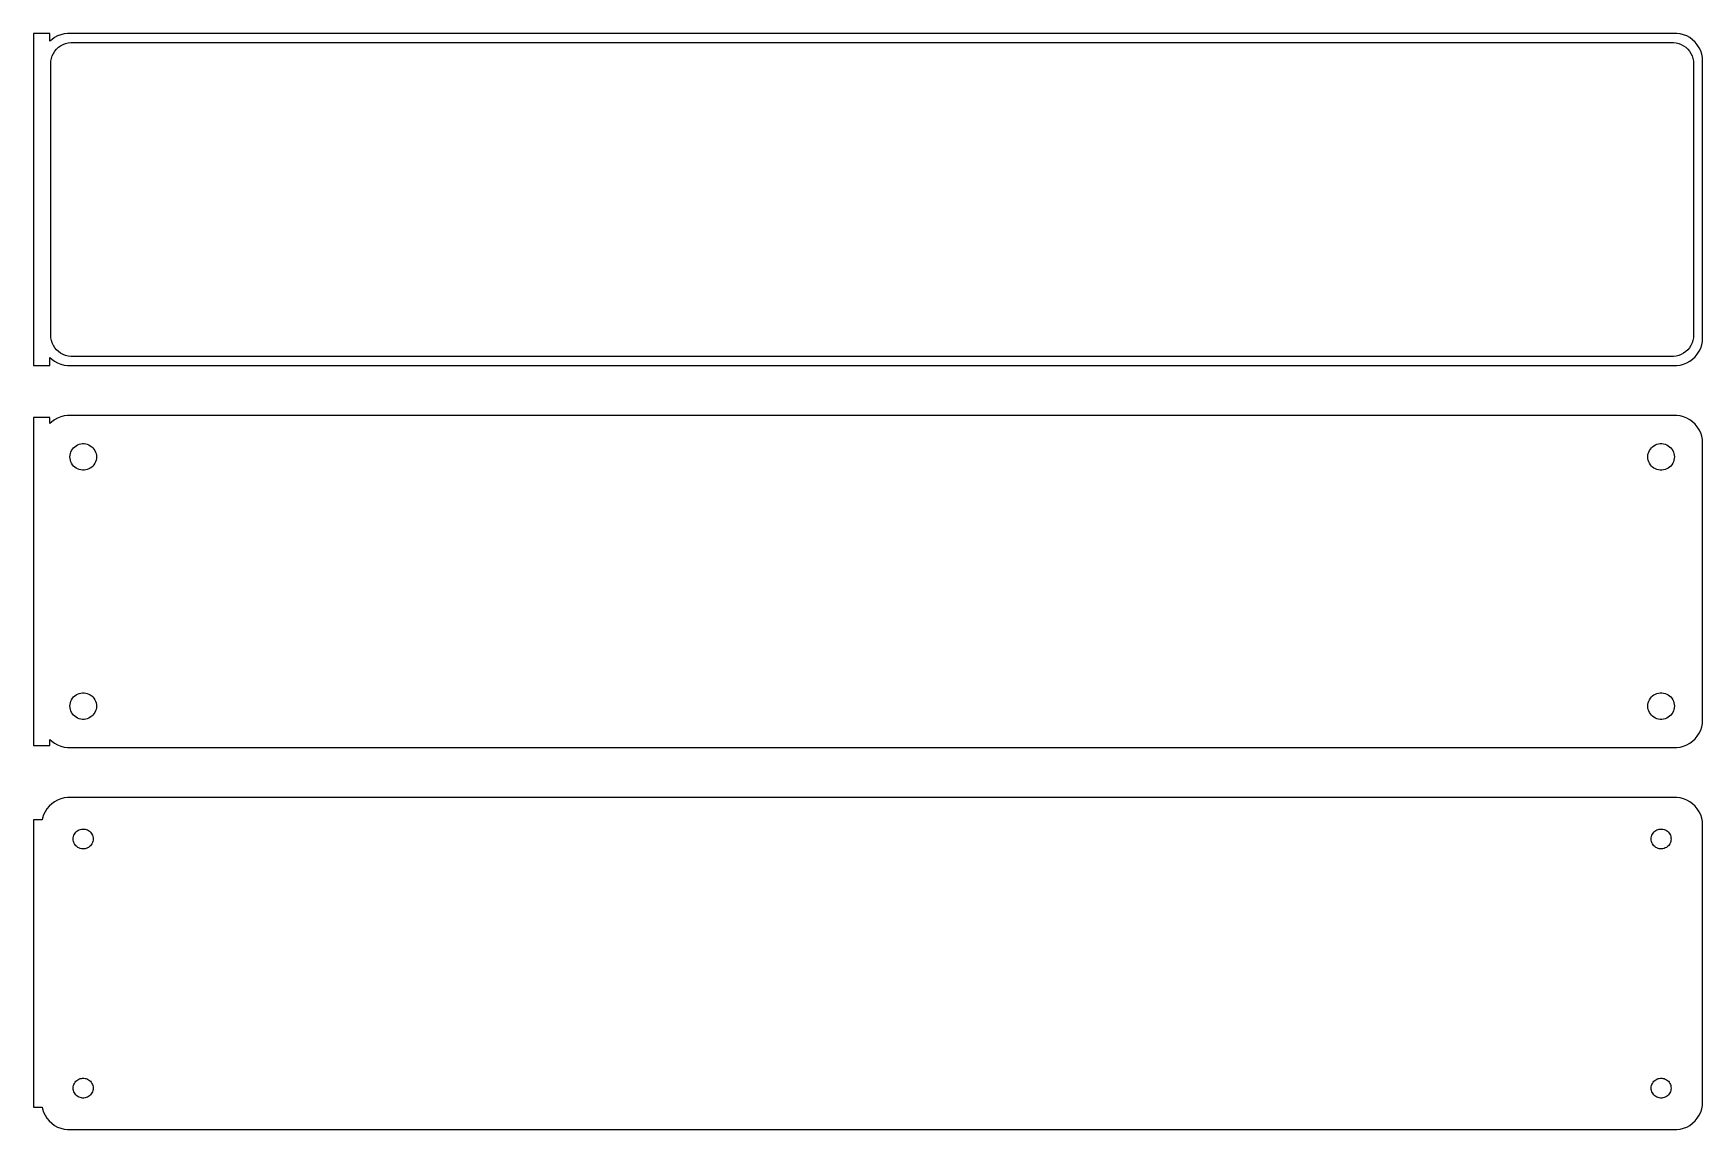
# Model space of a CAD drawing. Header units: metres. Extents: x -152 to 150, y 108 to 306.
import ezdxf

# ---------------------------------------------------------------- set-up
doc = ezdxf.new("R2010")
doc.units = ezdxf.units.M

msp = doc.modelspace()

# ---------------------------------------------------------------- linework, layer by layer
for p, q in [((-148.5, 305.99), (-151.5, 305.99)), ((-151.5, 305.99), (-151.5, 246.01)), ((-148.5, 304.559), (-148.5, 305.99)), ((-148.187, 304.853), (-148.5, 304.559)), ((-147.679, 305.222), (-148.187, 304.853)), ((-147.129, 305.524), (-147.679, 305.222)), ((-146.545, 305.755), (-147.129, 305.524)), ((-145.937, 305.911), (-146.545, 305.755)), ((-145.314, 305.99), (-145.937, 305.911)), ((145.314, 305.99), (-145.314, 305.99)), ((145.937, 305.911), (145.314, 305.99)), ((146.545, 305.755), (145.937, 305.911)), ((147.129, 305.524), (146.545, 305.755)), ((147.679, 305.222), (147.129, 305.524)), ((148.187, 304.853), (147.679, 305.222)), ((148.645, 304.423), (148.187, 304.853)), ((-148.251, 301.463), (-148.101, 301.926)), ((-148.101, 301.926), (-147.894, 302.366)), ((-147.894, 302.366), (-147.633, 302.776)), ((-147.633, 302.776), (-147.323, 303.151)), ((-147.323, 303.151), (-146.969, 303.484)), ((-146.969, 303.484), (-146.575, 303.77)), ((-146.575, 303.77), (-146.149, 304.004)), ((-146.149, 304.004), (-145.697, 304.183)), ((-145.697, 304.183), (-145.226, 304.304)), ((-145.226, 304.304), (-144.743, 304.365)), ((-144.743, 304.365), (144.743, 304.365)), ((144.743, 304.365), (145.226, 304.304)), ((145.226, 304.304), (145.697, 304.183)), ((145.697, 304.183), (146.149, 304.004)), ((146.149, 304.004), (146.575, 303.77)), ((146.575, 303.77), (146.969, 303.484)), ((146.969, 303.484), (147.323, 303.151)), ((147.323, 303.151), (147.633, 302.776)), ((147.633, 302.776), (147.894, 302.366)), ((147.894, 302.366), (148.101, 301.926)), ((148.101, 301.926), (148.251, 301.463)), ((149.045, 303.939), (148.645, 304.423)), ((149.382, 303.409), (149.045, 303.939)), ((149.649, 302.841), (149.382, 303.409)), ((149.843, 302.243), (149.649, 302.841)), ((149.961, 301.627), (149.843, 302.243)), ((150, 301), (149.961, 301.627)), ((-148.373, 300.5), (-148.342, 300.985)), ((-148.373, 251.5), (-148.373, 300.5)), ((-148.342, 300.985), (-148.251, 301.463)), ((148.251, 301.463), (148.342, 300.985)), ((148.342, 300.985), (148.373, 300.5)), ((148.373, 300.5), (148.373, 251.5)), ((150, 251), (150, 301)), ((-148.342, 251.015), (-148.373, 251.5)), ((-148.251, 250.537), (-148.342, 251.015)), ((-148.101, 250.074), (-148.251, 250.537)), ((148.251, 250.537), (148.101, 250.074)), ((148.342, 251.015), (148.251, 250.537)), ((148.373, 251.5), (148.342, 251.015)), ((149.843, 249.757), (149.961, 250.373)), ((149.961, 250.373), (150, 251)), ((-148.5, 247.441), (-148.187, 247.147)), ((-148.5, 246.01), (-148.5, 247.441)), ((-147.894, 249.634), (-148.101, 250.074)), ((-147.633, 249.224), (-147.894, 249.634)), ((-147.323, 248.849), (-147.633, 249.224)), ((-146.969, 248.516), (-147.323, 248.849)), ((-146.575, 248.23), (-146.969, 248.516)), ((-146.149, 247.996), (-146.575, 248.23)), ((-145.697, 247.817), (-146.149, 247.996)), ((-145.226, 247.696), (-145.697, 247.817)), ((-144.743, 247.635), (-145.226, 247.696)), ((144.743, 247.635), (-144.743, 247.635)), ((145.226, 247.696), (144.743, 247.635)), ((145.697, 247.817), (145.226, 247.696)), ((146.149, 247.996), (145.697, 247.817)), ((146.575, 248.23), (146.149, 247.996)), ((146.969, 248.516), (146.575, 248.23)), ((147.323, 248.849), (146.969, 248.516)), ((147.633, 249.224), (147.323, 248.849)), ((147.894, 249.634), (147.633, 249.224)), ((148.101, 250.074), (147.894, 249.634)), ((148.187, 247.147), (148.645, 247.577)), ((148.645, 247.577), (149.045, 248.061)), ((149.045, 248.061), (149.382, 248.591)), ((149.382, 248.591), (149.649, 249.159)), ((149.649, 249.159), (149.843, 249.757)), ((-151.5, 246.01), (-148.5, 246.01)), ((-148.187, 247.147), (-147.679, 246.778)), ((-147.679, 246.778), (-147.129, 246.476)), ((-147.129, 246.476), (-146.545, 246.245)), ((-146.545, 246.245), (-145.937, 246.089)), ((-145.937, 246.089), (-145.314, 246.01)), ((-145.314, 246.01), (145.314, 246.01)), ((145.314, 246.01), (145.937, 246.089)), ((145.937, 246.089), (146.545, 246.245)), ((146.545, 246.245), (147.129, 246.476)), ((147.129, 246.476), (147.679, 246.778)), ((147.679, 246.778), (148.187, 247.147)), ((-148.5, 236.615), (-151.5, 236.615)), ((-151.5, 236.615), (-151.5, 177.385)), ((-148.5, 235.559), (-148.5, 236.615)), ((-148.187, 235.853), (-148.5, 235.559)), ((-147.679, 236.222), (-148.187, 235.853)), ((-147.129, 236.524), (-147.679, 236.222)), ((-146.545, 236.755), (-147.129, 236.524)), ((-145.937, 236.911), (-146.545, 236.755)), ((-145.314, 236.99), (-145.937, 236.911)), ((145.314, 236.99), (-145.314, 236.99)), ((145.937, 236.911), (145.314, 236.99)), ((146.545, 236.755), (145.937, 236.911)), ((147.129, 236.524), (146.545, 236.755)), ((147.679, 236.222), (147.129, 236.524)), ((148.187, 235.853), (147.679, 236.222)), ((148.645, 235.423), (148.187, 235.853)), ((149.045, 234.939), (148.645, 235.423)), ((149.382, 234.409), (149.045, 234.939)), ((149.649, 233.841), (149.382, 234.409)), ((149.843, 233.243), (149.649, 233.841)), ((149.961, 232.627), (149.843, 233.243)), ((150, 232), (149.961, 232.627)), ((-144.9, 229.5), (-144.881, 229.801)), ((-144.881, 229.199), (-144.9, 229.5)), ((-144.881, 229.801), (-144.825, 230.097)), ((-144.825, 228.903), (-144.881, 229.199)), ((-144.825, 230.097), (-144.731, 230.383)), ((-144.731, 230.383), (-144.603, 230.656)), ((-144.603, 230.656), (-144.442, 230.911)), ((-144.442, 230.911), (-144.25, 231.143)), ((-144.25, 231.143), (-144.03, 231.349)), ((-144.03, 231.349), (-143.786, 231.526)), ((-143.786, 231.526), (-143.522, 231.672)), ((-143.522, 231.672), (-143.242, 231.783)), ((-143.242, 231.783), (-142.95, 231.857)), ((-142.95, 231.857), (-142.651, 231.895)), ((-142.651, 231.895), (-142.349, 231.895)), ((-142.349, 231.895), (-142.05, 231.857)), ((-142.05, 231.857), (-141.758, 231.783)), ((-141.758, 231.783), (-141.478, 231.672)), ((-141.478, 231.672), (-141.214, 231.526)), ((-141.214, 231.526), (-140.97, 231.349)), ((-140.97, 231.349), (-140.75, 231.143)), ((-140.75, 231.143), (-140.558, 230.911)), ((-140.558, 230.911), (-140.397, 230.656)), ((-140.397, 230.656), (-140.269, 230.383)), ((-140.269, 230.383), (-140.175, 230.097)), ((-140.175, 230.097), (-140.119, 229.801)), ((-140.119, 229.199), (-140.175, 228.903)), ((-140.119, 229.801), (-140.1, 229.5)), ((-140.1, 229.5), (-140.119, 229.199)), ((140.1, 229.5), (140.119, 229.801)), ((140.119, 229.199), (140.1, 229.5)), ((140.119, 229.801), (140.175, 230.097)), ((140.175, 228.903), (140.119, 229.199)), ((140.175, 230.097), (140.269, 230.383)), ((140.269, 230.383), (140.397, 230.656)), ((140.397, 230.656), (140.558, 230.911)), ((140.558, 230.911), (140.75, 231.143)), ((140.75, 231.143), (140.97, 231.349)), ((140.97, 231.349), (141.214, 231.526)), ((141.214, 231.526), (141.478, 231.672)), ((141.478, 231.672), (141.758, 231.783)), ((141.758, 231.783), (142.05, 231.857)), ((142.05, 231.857), (142.349, 231.895)), ((142.349, 231.895), (142.651, 231.895)), ((142.651, 231.895), (142.95, 231.857)), ((142.95, 231.857), (143.242, 231.783)), ((143.242, 231.783), (143.522, 231.672)), ((143.522, 231.672), (143.786, 231.526)), ((143.786, 231.526), (144.03, 231.349)), ((144.03, 231.349), (144.25, 231.143)), ((144.25, 231.143), (144.442, 230.911)), ((144.442, 230.911), (144.603, 230.656)), ((144.603, 230.656), (144.731, 230.383)), ((144.731, 230.383), (144.825, 230.097)), ((144.825, 230.097), (144.881, 229.801)), ((144.881, 229.199), (144.825, 228.903)), ((144.881, 229.801), (144.9, 229.5)), ((144.9, 229.5), (144.881, 229.199)), ((150, 182), (150, 232)), ((-144.731, 228.617), (-144.825, 228.903)), ((-144.603, 228.344), (-144.731, 228.617)), ((-144.442, 228.089), (-144.603, 228.344)), ((-144.25, 227.857), (-144.442, 228.089)), ((-144.03, 227.651), (-144.25, 227.857)), ((-143.786, 227.474), (-144.03, 227.651)), ((-143.522, 227.328), (-143.786, 227.474)), ((-143.242, 227.217), (-143.522, 227.328)), ((-142.95, 227.143), (-143.242, 227.217)), ((-142.651, 227.105), (-142.95, 227.143)), ((-142.349, 227.105), (-142.651, 227.105)), ((-142.05, 227.143), (-142.349, 227.105)), ((-141.758, 227.217), (-142.05, 227.143)), ((-141.478, 227.328), (-141.758, 227.217)), ((-141.214, 227.474), (-141.478, 227.328)), ((-140.97, 227.651), (-141.214, 227.474)), ((-140.75, 227.857), (-140.97, 227.651)), ((-140.558, 228.089), (-140.75, 227.857)), ((-140.397, 228.344), (-140.558, 228.089)), ((-140.269, 228.617), (-140.397, 228.344)), ((-140.175, 228.903), (-140.269, 228.617)), ((140.269, 228.617), (140.175, 228.903)), ((140.397, 228.344), (140.269, 228.617)), ((140.558, 228.089), (140.397, 228.344)), ((140.75, 227.857), (140.558, 228.089)), ((140.97, 227.651), (140.75, 227.857)), ((141.214, 227.474), (140.97, 227.651)), ((141.478, 227.328), (141.214, 227.474)), ((141.758, 227.217), (141.478, 227.328)), ((142.05, 227.143), (141.758, 227.217)), ((142.349, 227.105), (142.05, 227.143)), ((142.651, 227.105), (142.349, 227.105)), ((142.95, 227.143), (142.651, 227.105)), ((143.242, 227.217), (142.95, 227.143)), ((143.522, 227.328), (143.242, 227.217)), ((143.786, 227.474), (143.522, 227.328)), ((144.03, 227.651), (143.786, 227.474)), ((144.25, 227.857), (144.03, 227.651)), ((144.442, 228.089), (144.25, 227.857)), ((144.603, 228.344), (144.442, 228.089)), ((144.731, 228.617), (144.603, 228.344)), ((144.825, 228.903), (144.731, 228.617)), ((-144.9, 184.5), (-144.881, 184.801)), ((-144.881, 184.199), (-144.9, 184.5)), ((-144.881, 184.801), (-144.825, 185.097)), ((-144.825, 183.903), (-144.881, 184.199)), ((-144.825, 185.097), (-144.731, 185.383)), ((-144.731, 185.383), (-144.603, 185.656)), ((-144.603, 185.656), (-144.442, 185.911)), ((-144.442, 185.911), (-144.25, 186.143)), ((-144.25, 186.143), (-144.03, 186.349)), ((-144.03, 186.349), (-143.786, 186.526)), ((-143.786, 186.526), (-143.522, 186.672)), ((-143.522, 186.672), (-143.242, 186.783)), ((-143.242, 186.783), (-142.95, 186.857)), ((-142.95, 186.857), (-142.651, 186.895)), ((-142.651, 186.895), (-142.349, 186.895)), ((-142.349, 186.895), (-142.05, 186.857)), ((-142.05, 186.857), (-141.758, 186.783)), ((-141.758, 186.783), (-141.478, 186.672)), ((-141.478, 186.672), (-141.214, 186.526)), ((-141.214, 186.526), (-140.97, 186.349)), ((-140.97, 186.349), (-140.75, 186.143)), ((-140.75, 186.143), (-140.558, 185.911)), ((-140.558, 185.911), (-140.397, 185.656)), ((-140.397, 185.656), (-140.269, 185.383)), ((-140.269, 185.383), (-140.175, 185.097)), ((-140.175, 185.097), (-140.119, 184.801)), ((-140.119, 184.199), (-140.175, 183.903)), ((-140.119, 184.801), (-140.1, 184.5)), ((-140.1, 184.5), (-140.119, 184.199)), ((140.1, 184.5), (140.119, 184.801)), ((140.119, 184.199), (140.1, 184.5)), ((140.119, 184.801), (140.175, 185.097)), ((140.175, 183.903), (140.119, 184.199)), ((140.175, 185.097), (140.269, 185.383)), ((140.269, 185.383), (140.397, 185.656)), ((140.397, 185.656), (140.558, 185.911)), ((140.558, 185.911), (140.75, 186.143)), ((140.75, 186.143), (140.97, 186.349)), ((140.97, 186.349), (141.214, 186.526)), ((141.214, 186.526), (141.478, 186.672)), ((141.478, 186.672), (141.758, 186.783)), ((141.758, 186.783), (142.05, 186.857)), ((142.05, 186.857), (142.349, 186.895)), ((142.349, 186.895), (142.651, 186.895)), ((142.651, 186.895), (142.95, 186.857)), ((142.95, 186.857), (143.242, 186.783)), ((143.242, 186.783), (143.522, 186.672)), ((143.522, 186.672), (143.786, 186.526)), ((143.786, 186.526), (144.03, 186.349)), ((144.03, 186.349), (144.25, 186.143)), ((144.25, 186.143), (144.442, 185.911)), ((144.442, 185.911), (144.603, 185.656)), ((144.603, 185.656), (144.731, 185.383)), ((144.731, 185.383), (144.825, 185.097)), ((144.825, 185.097), (144.881, 184.801)), ((144.881, 184.199), (144.825, 183.903)), ((144.881, 184.801), (144.9, 184.5)), ((144.9, 184.5), (144.881, 184.199)), ((-144.731, 183.617), (-144.825, 183.903)), ((-144.603, 183.344), (-144.731, 183.617)), ((-144.442, 183.089), (-144.603, 183.344)), ((-144.25, 182.857), (-144.442, 183.089)), ((-144.03, 182.651), (-144.25, 182.857)), ((-143.786, 182.474), (-144.03, 182.651)), ((-143.522, 182.328), (-143.786, 182.474)), ((-143.242, 182.217), (-143.522, 182.328)), ((-142.95, 182.143), (-143.242, 182.217)), ((-142.651, 182.105), (-142.95, 182.143)), ((-142.349, 182.105), (-142.651, 182.105)), ((-142.05, 182.143), (-142.349, 182.105)), ((-141.758, 182.217), (-142.05, 182.143)), ((-141.478, 182.328), (-141.758, 182.217)), ((-141.214, 182.474), (-141.478, 182.328)), ((-140.97, 182.651), (-141.214, 182.474)), ((-140.75, 182.857), (-140.97, 182.651)), ((-140.558, 183.089), (-140.75, 182.857)), ((-140.397, 183.344), (-140.558, 183.089)), ((-140.269, 183.617), (-140.397, 183.344)), ((-140.175, 183.903), (-140.269, 183.617)), ((140.269, 183.617), (140.175, 183.903)), ((140.397, 183.344), (140.269, 183.617)), ((140.558, 183.089), (140.397, 183.344)), ((140.75, 182.857), (140.558, 183.089)), ((140.97, 182.651), (140.75, 182.857)), ((141.214, 182.474), (140.97, 182.651)), ((141.478, 182.328), (141.214, 182.474)), ((141.758, 182.217), (141.478, 182.328)), ((142.05, 182.143), (141.758, 182.217)), ((142.349, 182.105), (142.05, 182.143)), ((142.651, 182.105), (142.349, 182.105)), ((142.95, 182.143), (142.651, 182.105)), ((143.242, 182.217), (142.95, 182.143)), ((143.522, 182.328), (143.242, 182.217)), ((143.786, 182.474), (143.522, 182.328)), ((144.03, 182.651), (143.786, 182.474)), ((144.25, 182.857), (144.03, 182.651)), ((144.442, 183.089), (144.25, 182.857)), ((144.603, 183.344), (144.442, 183.089)), ((144.731, 183.617), (144.603, 183.344)), ((144.825, 183.903), (144.731, 183.617)), ((149.843, 180.757), (149.961, 181.373)), ((149.961, 181.373), (150, 182)), ((-148.5, 177.385), (-148.5, 178.441)), ((-148.5, 178.441), (-148.187, 178.147)), ((-148.187, 178.147), (-147.679, 177.778)), ((147.679, 177.778), (148.187, 178.147)), ((148.187, 178.147), (148.645, 178.577)), ((148.645, 178.577), (149.045, 179.061)), ((149.045, 179.061), (149.382, 179.591)), ((149.382, 179.591), (149.649, 180.159)), ((149.649, 180.159), (149.843, 180.757)), ((-151.5, 177.385), (-148.5, 177.385)), ((-147.679, 177.778), (-147.129, 177.476)), ((-147.129, 177.476), (-146.545, 177.245)), ((-146.545, 177.245), (-145.937, 177.089)), ((-145.937, 177.089), (-145.314, 177.01)), ((-145.314, 177.01), (145.314, 177.01)), ((145.314, 177.01), (145.937, 177.089)), ((145.937, 177.089), (146.545, 177.245)), ((146.545, 177.245), (147.129, 177.476)), ((147.129, 177.476), (147.679, 177.778)), ((-149.045, 165.939), (-149.382, 165.409)), ((-148.645, 166.423), (-149.045, 165.939)), ((-148.187, 166.853), (-148.645, 166.423)), ((-147.679, 167.222), (-148.187, 166.853)), ((-147.129, 167.524), (-147.679, 167.222)), ((-146.545, 167.755), (-147.129, 167.524)), ((-145.937, 167.911), (-146.545, 167.755)), ((-145.314, 167.99), (-145.937, 167.911)), ((145.314, 167.99), (-145.314, 167.99)), ((145.937, 167.911), (145.314, 167.99)), ((146.545, 167.755), (145.937, 167.911)), ((147.129, 167.524), (146.545, 167.755)), ((147.679, 167.222), (147.129, 167.524)), ((148.187, 166.853), (147.679, 167.222)), ((148.645, 166.423), (148.187, 166.853)), ((149.045, 165.939), (148.645, 166.423)), ((149.382, 165.409), (149.045, 165.939)), ((-149.9, 163.944), (-151.5, 163.944)), ((-151.5, 163.944), (-151.5, 112.056)), ((-149.843, 164.243), (-149.9, 163.944)), ((-149.649, 164.841), (-149.843, 164.243)), ((-149.382, 165.409), (-149.649, 164.841)), ((149.649, 164.841), (149.382, 165.409)), ((149.843, 164.243), (149.649, 164.841)), ((149.961, 163.627), (149.843, 164.243)), ((150, 163), (149.961, 163.627)), ((150, 113), (150, 163)), ((-144.3, 160.5), (-144.286, 160.726)), ((-144.286, 160.274), (-144.3, 160.5)), ((-144.286, 160.726), (-144.243, 160.948)), ((-144.243, 160.052), (-144.286, 160.274)), ((-144.243, 160.948), (-144.174, 161.163)), ((-144.174, 159.837), (-144.243, 160.052)), ((-144.174, 161.163), (-144.077, 161.367)), ((-144.077, 159.633), (-144.174, 159.837)), ((-144.077, 161.367), (-143.956, 161.558)), ((-143.956, 161.558), (-143.812, 161.732)), ((-143.812, 161.732), (-143.647, 161.887)), ((-143.647, 161.887), (-143.464, 162.02)), ((-143.464, 162.02), (-143.266, 162.129)), ((-143.266, 162.129), (-143.056, 162.212)), ((-143.056, 162.212), (-142.837, 162.268)), ((-142.837, 162.268), (-142.613, 162.296)), ((-142.613, 162.296), (-142.387, 162.296)), ((-142.387, 162.296), (-142.163, 162.268)), ((-142.163, 162.268), (-141.944, 162.212)), ((-141.944, 162.212), (-141.734, 162.129)), ((-141.734, 162.129), (-141.536, 162.02)), ((-141.536, 162.02), (-141.353, 161.887)), ((-141.353, 161.887), (-141.188, 161.732)), ((-141.188, 161.732), (-141.044, 161.558)), ((-141.044, 161.558), (-140.923, 161.367)), ((-140.923, 161.367), (-140.826, 161.163)), ((-140.826, 159.837), (-140.923, 159.633)), ((-140.826, 161.163), (-140.757, 160.948)), ((-140.757, 160.052), (-140.826, 159.837)), ((-140.757, 160.948), (-140.714, 160.726)), ((-140.714, 160.274), (-140.757, 160.052)), ((-140.714, 160.726), (-140.7, 160.5)), ((-140.7, 160.5), (-140.714, 160.274)), ((140.7, 160.5), (140.714, 160.726)), ((140.714, 160.274), (140.7, 160.5)), ((140.714, 160.726), (140.757, 160.948)), ((140.757, 160.052), (140.714, 160.274)), ((140.757, 160.948), (140.826, 161.163)), ((140.826, 159.837), (140.757, 160.052)), ((140.826, 161.163), (140.923, 161.367)), ((140.923, 159.633), (140.826, 159.837)), ((140.923, 161.367), (141.044, 161.558)), ((141.044, 161.558), (141.188, 161.732)), ((141.188, 161.732), (141.353, 161.887)), ((141.353, 161.887), (141.536, 162.02)), ((141.536, 162.02), (141.734, 162.129)), ((141.734, 162.129), (141.944, 162.212)), ((141.944, 162.212), (142.163, 162.268)), ((142.163, 162.268), (142.387, 162.296)), ((142.387, 162.296), (142.613, 162.296)), ((142.613, 162.296), (142.837, 162.268)), ((142.837, 162.268), (143.056, 162.212)), ((143.056, 162.212), (143.266, 162.129)), ((143.266, 162.129), (143.464, 162.02)), ((143.464, 162.02), (143.647, 161.887)), ((143.647, 161.887), (143.812, 161.732)), ((143.812, 161.732), (143.956, 161.558)), ((143.956, 161.558), (144.077, 161.367)), ((144.077, 161.367), (144.174, 161.163)), ((144.174, 159.837), (144.077, 159.633)), ((144.174, 161.163), (144.243, 160.948)), ((144.243, 160.052), (144.174, 159.837)), ((144.243, 160.948), (144.286, 160.726)), ((144.286, 160.274), (144.243, 160.052)), ((144.286, 160.726), (144.3, 160.5)), ((144.3, 160.5), (144.286, 160.274)), ((-143.956, 159.442), (-144.077, 159.633)), ((-143.812, 159.268), (-143.956, 159.442)), ((-143.647, 159.113), (-143.812, 159.268)), ((-143.464, 158.98), (-143.647, 159.113)), ((-143.266, 158.871), (-143.464, 158.98)), ((-143.056, 158.788), (-143.266, 158.871)), ((-142.837, 158.732), (-143.056, 158.788)), ((-142.613, 158.704), (-142.837, 158.732)), ((-142.387, 158.704), (-142.613, 158.704)), ((-142.163, 158.732), (-142.387, 158.704)), ((-141.944, 158.788), (-142.163, 158.732)), ((-141.734, 158.871), (-141.944, 158.788)), ((-141.536, 158.98), (-141.734, 158.871)), ((-141.353, 159.113), (-141.536, 158.98)), ((-141.188, 159.268), (-141.353, 159.113)), ((-141.044, 159.442), (-141.188, 159.268)), ((-140.923, 159.633), (-141.044, 159.442)), ((141.044, 159.442), (140.923, 159.633)), ((141.188, 159.268), (141.044, 159.442)), ((141.353, 159.113), (141.188, 159.268)), ((141.536, 158.98), (141.353, 159.113)), ((141.734, 158.871), (141.536, 158.98)), ((141.944, 158.788), (141.734, 158.871)), ((142.163, 158.732), (141.944, 158.788)), ((142.387, 158.704), (142.163, 158.732)), ((142.613, 158.704), (142.387, 158.704)), ((142.837, 158.732), (142.613, 158.704)), ((143.056, 158.788), (142.837, 158.732)), ((143.266, 158.871), (143.056, 158.788)), ((143.464, 158.98), (143.266, 158.871)), ((143.647, 159.113), (143.464, 158.98)), ((143.812, 159.268), (143.647, 159.113)), ((143.956, 159.442), (143.812, 159.268)), ((144.077, 159.633), (143.956, 159.442)), ((-144.3, 115.5), (-144.286, 115.726)), ((-144.286, 115.274), (-144.3, 115.5)), ((-144.286, 115.726), (-144.243, 115.948)), ((-144.243, 115.052), (-144.286, 115.274)), ((-144.243, 115.948), (-144.174, 116.163)), ((-144.174, 114.837), (-144.243, 115.052)), ((-144.174, 116.163), (-144.077, 116.367)), ((-144.077, 114.633), (-144.174, 114.837)), ((-144.077, 116.367), (-143.956, 116.558)), ((-143.956, 114.442), (-144.077, 114.633)), ((-143.956, 116.558), (-143.812, 116.732)), ((-143.812, 116.732), (-143.647, 116.887)), ((-143.647, 116.887), (-143.464, 117.02)), ((-143.464, 117.02), (-143.266, 117.129)), ((-143.266, 117.129), (-143.056, 117.212)), ((-143.056, 117.212), (-142.837, 117.268)), ((-142.837, 117.268), (-142.613, 117.296)), ((-142.613, 117.296), (-142.387, 117.296)), ((-142.387, 117.296), (-142.163, 117.268)), ((-142.163, 117.268), (-141.944, 117.212)), ((-141.944, 117.212), (-141.734, 117.129)), ((-141.734, 117.129), (-141.536, 117.02)), ((-141.536, 117.02), (-141.353, 116.887)), ((-141.353, 116.887), (-141.188, 116.732)), ((-141.188, 116.732), (-141.044, 116.558)), ((-141.044, 116.558), (-140.923, 116.367)), ((-140.923, 114.633), (-141.044, 114.442)), ((-140.923, 116.367), (-140.826, 116.163)), ((-140.826, 114.837), (-140.923, 114.633)), ((-140.826, 116.163), (-140.757, 115.948)), ((-140.757, 115.052), (-140.826, 114.837)), ((-140.757, 115.948), (-140.714, 115.726)), ((-140.714, 115.274), (-140.757, 115.052)), ((-140.714, 115.726), (-140.7, 115.5)), ((-140.7, 115.5), (-140.714, 115.274)), ((140.7, 115.5), (140.714, 115.726)), ((140.714, 115.274), (140.7, 115.5)), ((140.714, 115.726), (140.757, 115.948)), ((140.757, 115.052), (140.714, 115.274)), ((140.757, 115.948), (140.826, 116.163)), ((140.826, 114.837), (140.757, 115.052)), ((140.826, 116.163), (140.923, 116.367)), ((140.923, 114.633), (140.826, 114.837)), ((140.923, 116.367), (141.044, 116.558)), ((141.044, 114.442), (140.923, 114.633)), ((141.044, 116.558), (141.188, 116.732)), ((141.188, 116.732), (141.353, 116.887)), ((141.353, 116.887), (141.536, 117.02)), ((141.536, 117.02), (141.734, 117.129)), ((141.734, 117.129), (141.944, 117.212)), ((141.944, 117.212), (142.163, 117.268)), ((142.163, 117.268), (142.387, 117.296)), ((142.387, 117.296), (142.613, 117.296)), ((142.613, 117.296), (142.837, 117.268)), ((142.837, 117.268), (143.056, 117.212)), ((143.056, 117.212), (143.266, 117.129)), ((143.266, 117.129), (143.464, 117.02)), ((143.464, 117.02), (143.647, 116.887)), ((143.647, 116.887), (143.812, 116.732)), ((143.812, 116.732), (143.956, 116.558)), ((143.956, 116.558), (144.077, 116.367)), ((144.077, 114.633), (143.956, 114.442)), ((144.077, 116.367), (144.174, 116.163)), ((144.174, 114.837), (144.077, 114.633)), ((144.174, 116.163), (144.243, 115.948)), ((144.243, 115.052), (144.174, 114.837)), ((144.243, 115.948), (144.286, 115.726)), ((144.286, 115.274), (144.243, 115.052)), ((144.286, 115.726), (144.3, 115.5)), ((144.3, 115.5), (144.286, 115.274)), ((-151.5, 112.056), (-149.9, 112.056)), ((-149.9, 112.056), (-149.843, 111.757)), ((-149.843, 111.757), (-149.649, 111.159)), ((-143.812, 114.268), (-143.956, 114.442)), ((-143.647, 114.113), (-143.812, 114.268)), ((-143.464, 113.98), (-143.647, 114.113)), ((-143.266, 113.871), (-143.464, 113.98)), ((-143.056, 113.788), (-143.266, 113.871)), ((-142.837, 113.732), (-143.056, 113.788)), ((-142.613, 113.704), (-142.837, 113.732)), ((-142.387, 113.704), (-142.613, 113.704)), ((-142.163, 113.732), (-142.387, 113.704)), ((-141.944, 113.788), (-142.163, 113.732)), ((-141.734, 113.871), (-141.944, 113.788)), ((-141.536, 113.98), (-141.734, 113.871)), ((-141.353, 114.113), (-141.536, 113.98)), ((-141.188, 114.268), (-141.353, 114.113)), ((-141.044, 114.442), (-141.188, 114.268)), ((141.188, 114.268), (141.044, 114.442)), ((141.353, 114.113), (141.188, 114.268)), ((141.536, 113.98), (141.353, 114.113)), ((141.734, 113.871), (141.536, 113.98)), ((141.944, 113.788), (141.734, 113.871)), ((142.163, 113.732), (141.944, 113.788)), ((142.387, 113.704), (142.163, 113.732)), ((142.613, 113.704), (142.387, 113.704)), ((142.837, 113.732), (142.613, 113.704)), ((143.056, 113.788), (142.837, 113.732)), ((143.266, 113.871), (143.056, 113.788)), ((143.464, 113.98), (143.266, 113.871)), ((143.647, 114.113), (143.464, 113.98)), ((143.812, 114.268), (143.647, 114.113)), ((143.956, 114.442), (143.812, 114.268)), ((149.649, 111.159), (149.843, 111.757)), ((149.843, 111.757), (149.961, 112.373)), ((149.961, 112.373), (150, 113)), ((-149.649, 111.159), (-149.382, 110.591)), ((-149.382, 110.591), (-149.045, 110.061)), ((-149.045, 110.061), (-148.645, 109.577)), ((-148.645, 109.577), (-148.187, 109.147)), ((-148.187, 109.147), (-147.679, 108.778)), ((-147.679, 108.778), (-147.129, 108.476)), ((147.129, 108.476), (147.679, 108.778)), ((147.679, 108.778), (148.187, 109.147)), ((148.187, 109.147), (148.645, 109.577)), ((148.645, 109.577), (149.045, 110.061)), ((149.045, 110.061), (149.382, 110.591)), ((149.382, 110.591), (149.649, 111.159)), ((-147.129, 108.476), (-146.545, 108.245)), ((-146.545, 108.245), (-145.937, 108.089)), ((-145.937, 108.089), (-145.314, 108.01)), ((-145.314, 108.01), (145.314, 108.01)), ((145.314, 108.01), (145.937, 108.089)), ((145.937, 108.089), (146.545, 108.245)), ((146.545, 108.245), (147.129, 108.476))]:
    msp.add_line(p, q)

doc.saveas('drawing.dxf')
